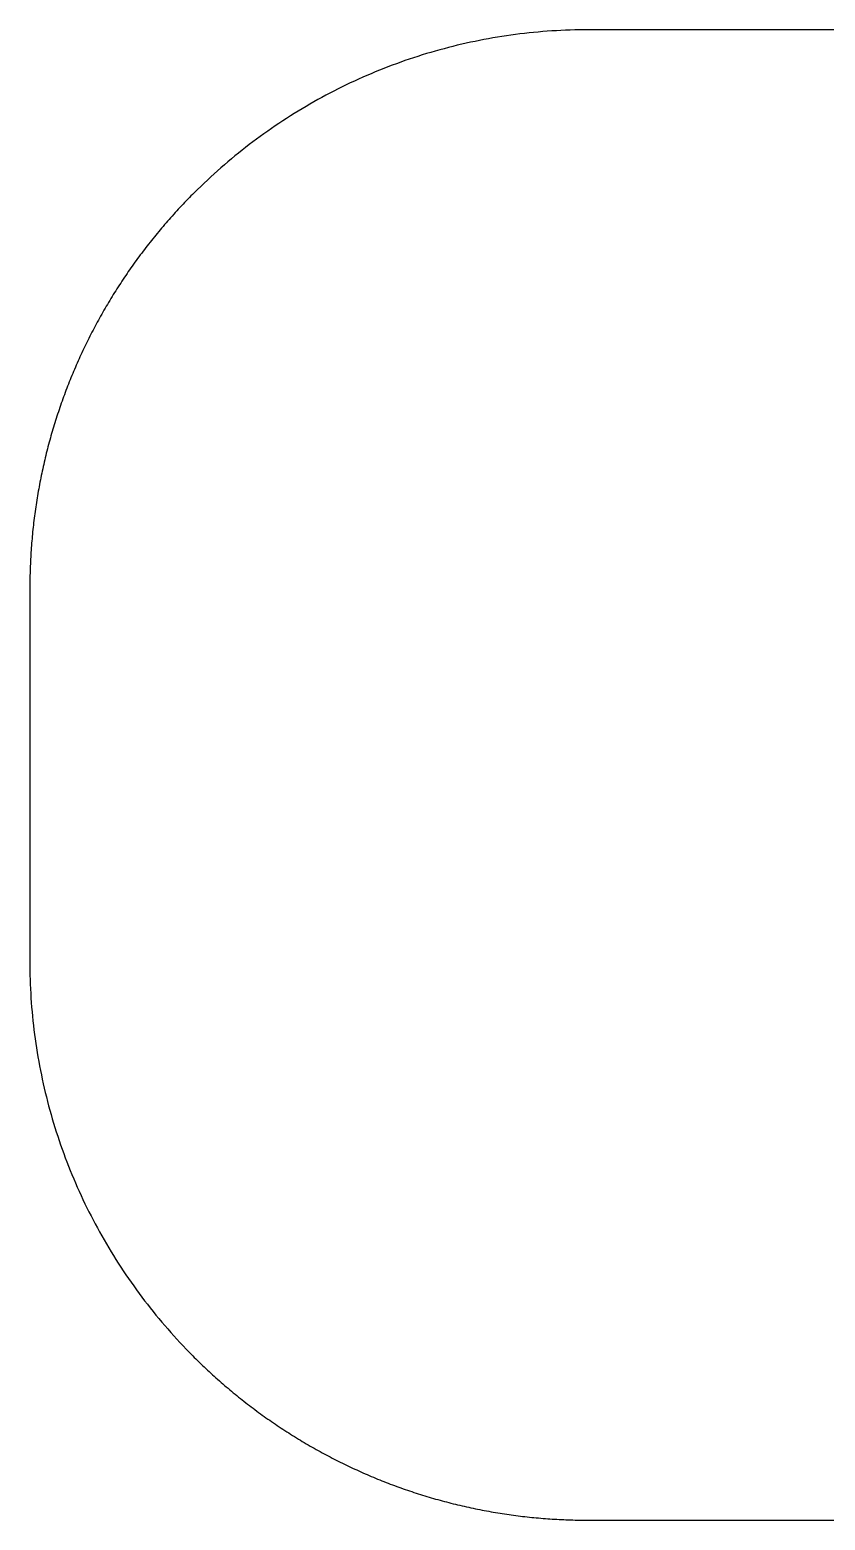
# Model space of a CAD drawing. Header units: millimetres. Extents: x -11 to 340, y -118 to 18.
# Drawn here: x -7.431 to -5.722, y -13.512 to -10.312 of the extents above; entities that cross this region are included whole.
import ezdxf

# ---------------------------------------------------------------- set-up
doc = ezdxf.new("R2010")
doc.units = ezdxf.units.MM
doc.header["$MEASUREMENT"] = 0
doc.layers.add('BLACK', color=7, linetype='CONTINUOUS')

msp = doc.modelspace()

# ---------------------------------------------------------------- linework, layer by layer
at = {"layer": 'BLACK', "linetype": 'Continuous'}
for p, q in [((-6.464893, -10.335343), (-6.474466, -10.337278)), ((-6.455301, -10.333486), (-6.464893, -10.335343)), ((-6.445693, -10.331708), (-6.455301, -10.333486)), ((-6.436067, -10.330007), (-6.445693, -10.331708)), ((-6.426425, -10.328385), (-6.436067, -10.330007)), ((-6.416766, -10.32684), (-6.426425, -10.328385)), ((-6.407092, -10.325375), (-6.416766, -10.32684)), ((-6.397402, -10.323988), (-6.407092, -10.325375)), ((-6.387698, -10.322679), (-6.397402, -10.323988)), ((-6.377979, -10.321449), (-6.387698, -10.322679)), ((-6.368246, -10.320298), (-6.377979, -10.321449)), ((-6.358498, -10.319226), (-6.368246, -10.320298)), ((-6.348738, -10.318233), (-6.358498, -10.319226)), ((-6.338964, -10.317319), (-6.348738, -10.318233)), ((-6.329178, -10.316484), (-6.338964, -10.317319)), ((-6.319379, -10.315728), (-6.329178, -10.316484)), ((-6.309568, -10.315051), (-6.319379, -10.315728)), ((-6.299745, -10.314454), (-6.309568, -10.315051)), ((-6.289911, -10.313936), (-6.299745, -10.314454)), ((-6.280066, -10.313497), (-6.289911, -10.313936)), ((-6.270211, -10.313139), (-6.280066, -10.313497)), ((-6.260344, -10.312859), (-6.270211, -10.313139)), ((-6.250468, -10.31266), (-6.260344, -10.312859)), ((-6.240582, -10.31254), (-6.250468, -10.31266)), ((-6.230687, -10.3125), (-6.240582, -10.31254)), ((-5.214058, -10.3125), (-6.230687, -10.3125)), ((-6.587801, -10.366534), (-6.597103, -10.369471)), ((-6.578476, -10.363673), (-6.587801, -10.366534)), ((-6.569127, -10.360888), (-6.578476, -10.363673)), ((-6.559756, -10.35818), (-6.569127, -10.360888)), ((-6.550362, -10.355549), (-6.559756, -10.35818)), ((-6.540947, -10.352995), (-6.550362, -10.355549)), ((-6.53151, -10.350517), (-6.540947, -10.352995)), ((-6.522052, -10.348117), (-6.53151, -10.350517)), ((-6.512574, -10.345794), (-6.522052, -10.348117)), ((-6.503076, -10.343549), (-6.512574, -10.345794)), ((-6.493558, -10.341381), (-6.503076, -10.343549)), ((-6.484022, -10.339291), (-6.493558, -10.341381)), ((-6.474466, -10.337278), (-6.484022, -10.339291)), ((-6.679668, -10.399316), (-6.688705, -10.403007)), ((-6.670602, -10.395699), (-6.679668, -10.399316)), ((-6.661508, -10.392157), (-6.670602, -10.395699)), ((-6.652387, -10.38869), (-6.661508, -10.392157)), ((-6.643238, -10.385298), (-6.652387, -10.38869)), ((-6.634062, -10.381981), (-6.643238, -10.385298)), ((-6.62486, -10.37874), (-6.634062, -10.381981)), ((-6.615633, -10.375574), (-6.62486, -10.37874)), ((-6.60638, -10.372485), (-6.615633, -10.375574)), ((-6.597103, -10.369471), (-6.60638, -10.372485)), ((-6.75111, -10.430917), (-6.759897, -10.435197)), ((-6.74229, -10.426709), (-6.75111, -10.430917)), ((-6.733437, -10.422575), (-6.74229, -10.426709)), ((-6.724553, -10.418514), (-6.733437, -10.422575)), ((-6.715637, -10.414527), (-6.724553, -10.418514)), ((-6.706689, -10.410613), (-6.715637, -10.414527)), ((-6.697712, -10.406773), (-6.706689, -10.410613)), ((-6.688705, -10.403007), (-6.697712, -10.406773)), ((-6.811889, -10.46239), (-6.820428, -10.467172)), ((-6.803314, -10.457679), (-6.811889, -10.46239)), ((-6.794701, -10.453039), (-6.803314, -10.457679)), ((-6.786053, -10.448471), (-6.794701, -10.453039)), ((-6.777369, -10.443974), (-6.786053, -10.448471)), ((-6.76865, -10.439549), (-6.777369, -10.443974)), ((-6.759897, -10.435197), (-6.76865, -10.439549)), ((-6.862545, -10.492132), (-6.870849, -10.497332)), ((-6.854201, -10.487001), (-6.862545, -10.492132)), ((-6.845816, -10.481939), (-6.854201, -10.487001)), ((-6.837392, -10.476947), (-6.845816, -10.481939)), ((-6.828929, -10.472024), (-6.837392, -10.476947)), ((-6.820428, -10.467172), (-6.828929, -10.472024)), ((-6.91174, -10.524354), (-6.919788, -10.529961)), ((-6.903647, -10.518815), (-6.91174, -10.524354)), ((-6.895512, -10.513343), (-6.903647, -10.518815)), ((-6.887333, -10.507938), (-6.895512, -10.513343)), ((-6.879112, -10.502601), (-6.887333, -10.507938)), ((-6.870849, -10.497332), (-6.879112, -10.502601)), ((-6.959347, -10.558979), (-6.967119, -10.564977)), ((-6.951528, -10.553045), (-6.959347, -10.558979)), ((-6.943662, -10.547175), (-6.951528, -10.553045)), ((-6.93575, -10.541371), (-6.943662, -10.547175)), ((-6.927791, -10.535633), (-6.93575, -10.541371)), ((-6.919788, -10.529961), (-6.927791, -10.535633)), ((-6.997718, -10.589604), (-7.005244, -10.595918)), ((-6.990143, -10.583353), (-6.997718, -10.589604)), ((-6.982517, -10.577164), (-6.990143, -10.583353)), ((-6.974842, -10.571039), (-6.982517, -10.577164)), ((-6.967119, -10.564977), (-6.974842, -10.571039)), ((-7.03483, -10.621783), (-7.042095, -10.6284)), ((-7.027512, -10.615226), (-7.03483, -10.621783)), ((-7.020141, -10.608729), (-7.027512, -10.615226)), ((-7.012718, -10.602292), (-7.020141, -10.608729)), ((-7.005244, -10.595918), (-7.012718, -10.602292)), ((-7.070612, -10.655455), (-7.077603, -10.662363)), ((-7.063565, -10.648604), (-7.070612, -10.655455)), ((-7.056463, -10.641811), (-7.063565, -10.648604)), ((-7.049306, -10.635076), (-7.056463, -10.641811)), ((-7.042095, -10.6284), (-7.049306, -10.635076)), ((-7.101625, -10.686986), (-7.104999, -10.690559)), ((-7.098236, -10.683427), (-7.101625, -10.686986)), ((-7.094833, -10.679881), (-7.098236, -10.683427)), ((-7.091416, -10.67635), (-7.094833, -10.679881)), ((-7.087984, -10.672832), (-7.091416, -10.67635)), ((-7.084538, -10.669328), (-7.087984, -10.672832)), ((-7.081078, -10.665839), (-7.084538, -10.669328)), ((-7.077603, -10.662363), (-7.081078, -10.665839)), ((-7.13146, -10.719629), (-7.1347, -10.723322)), ((-7.128204, -10.715948), (-7.13146, -10.719629)), ((-7.124934, -10.712281), (-7.128204, -10.715948)), ((-7.121648, -10.708627), (-7.124934, -10.712281)), ((-7.118348, -10.704987), (-7.121648, -10.708627)), ((-7.115033, -10.70136), (-7.118348, -10.704987)), ((-7.111703, -10.697746), (-7.115033, -10.70136)), ((-7.108358, -10.694146), (-7.111703, -10.697746)), ((-7.104999, -10.690559), (-7.108358, -10.694146)), ((-7.156954, -10.749539), (-7.160071, -10.753335)), ((-7.153821, -10.745755), (-7.156954, -10.749539)), ((-7.150673, -10.741985), (-7.153821, -10.745755)), ((-7.147509, -10.738226), (-7.150673, -10.741985)), ((-7.14433, -10.734481), (-7.147509, -10.738226)), ((-7.141135, -10.730749), (-7.14433, -10.734481)), ((-7.137925, -10.727029), (-7.141135, -10.730749)), ((-7.1347, -10.723322), (-7.137925, -10.727029)), ((-7.181452, -10.780253), (-7.184443, -10.784146)), ((-7.178445, -10.77637), (-7.181452, -10.780253)), ((-7.175423, -10.772501), (-7.178445, -10.77637)), ((-7.172384, -10.768643), (-7.175423, -10.772501)), ((-7.16933, -10.764797), (-7.172384, -10.768643)), ((-7.166259, -10.760964), (-7.16933, -10.764797)), ((-7.163173, -10.757143), (-7.166259, -10.760964)), ((-7.160071, -10.753335), (-7.163173, -10.757143)), ((-7.207787, -10.815721), (-7.210631, -10.81972)), ((-7.204926, -10.811734), (-7.207787, -10.815721)), ((-7.202049, -10.807758), (-7.204926, -10.811734)), ((-7.199155, -10.803794), (-7.202049, -10.807758)), ((-7.196245, -10.799841), (-7.199155, -10.803794)), ((-7.193319, -10.7959), (-7.196245, -10.799841)), ((-7.190376, -10.79197), (-7.193319, -10.7959)), ((-7.187418, -10.788053), (-7.190376, -10.79197)), ((-7.184443, -10.784146), (-7.187418, -10.788053)), ((-7.227348, -10.843947), (-7.230076, -10.848023)), ((-7.224604, -10.839881), (-7.227348, -10.843947)), ((-7.221843, -10.835827), (-7.224604, -10.839881)), ((-7.219065, -10.831783), (-7.221843, -10.835827)), ((-7.21627, -10.827752), (-7.219065, -10.831783)), ((-7.213459, -10.82373), (-7.21627, -10.827752)), ((-7.210631, -10.81972), (-7.213459, -10.82373)), ((-7.248694, -10.876854), (-7.251285, -10.881013)), ((-7.246085, -10.872703), (-7.248694, -10.876854)), ((-7.24346, -10.868564), (-7.246085, -10.872703)), ((-7.240817, -10.864434), (-7.24346, -10.868564)), ((-7.238157, -10.860316), (-7.240817, -10.864434)), ((-7.23548, -10.856207), (-7.238157, -10.860316)), ((-7.232787, -10.85211), (-7.23548, -10.856207)), ((-7.230076, -10.848023), (-7.232787, -10.85211)), ((-7.26894, -10.910417), (-7.271392, -10.914656)), ((-7.26647, -10.906186), (-7.26894, -10.910417)), ((-7.263983, -10.901967), (-7.26647, -10.906186)), ((-7.261478, -10.897755), (-7.263983, -10.901967)), ((-7.258956, -10.893555), (-7.261478, -10.897755)), ((-7.256416, -10.889364), (-7.258956, -10.893555)), ((-7.25386, -10.885184), (-7.256416, -10.889364)), ((-7.251285, -10.881013), (-7.25386, -10.885184)), ((-7.285737, -10.940294), (-7.288066, -10.9446)), ((-7.28339, -10.935998), (-7.285737, -10.940294)), ((-7.281026, -10.93171), (-7.28339, -10.935998)), ((-7.278644, -10.927433), (-7.281026, -10.93171)), ((-7.276244, -10.923164), (-7.278644, -10.927433)), ((-7.273828, -10.918906), (-7.276244, -10.923164)), ((-7.271392, -10.914656), (-7.273828, -10.918906)), ((-7.303864, -10.974988), (-7.30605, -10.979366)), ((-7.301662, -10.970622), (-7.303864, -10.974988)), ((-7.29944, -10.966262), (-7.301662, -10.970622)), ((-7.297201, -10.961912), (-7.29944, -10.966262)), ((-7.294944, -10.95757), (-7.297201, -10.961912)), ((-7.292669, -10.953238), (-7.294944, -10.95757)), ((-7.290376, -10.948914), (-7.292669, -10.953238)), ((-7.288066, -10.9446), (-7.290376, -10.948914)), ((-7.318779, -11.005801), (-7.320836, -11.010234)), ((-7.316702, -11.001373), (-7.318779, -11.005801)), ((-7.314609, -10.996956), (-7.316702, -11.001373)), ((-7.312496, -10.992545), (-7.314609, -10.996956)), ((-7.310366, -10.988144), (-7.312496, -10.992545)), ((-7.308216, -10.98375), (-7.310366, -10.988144)), ((-7.30605, -10.979366), (-7.308216, -10.98375)), ((-7.332795, -11.037009), (-7.334724, -11.041499)), ((-7.330849, -11.032528), (-7.332795, -11.037009)), ((-7.328883, -11.028053), (-7.330849, -11.032528)), ((-7.326899, -11.023587), (-7.328883, -11.028053)), ((-7.324896, -11.019128), (-7.326899, -11.023587)), ((-7.322875, -11.014678), (-7.324896, -11.019128)), ((-7.320836, -11.010234), (-7.322875, -11.014678)), ((-7.345906, -11.068593), (-7.347704, -11.073133)), ((-7.344089, -11.064058), (-7.345906, -11.068593)), ((-7.342253, -11.059532), (-7.344089, -11.064058)), ((-7.340399, -11.055012), (-7.342253, -11.059532)), ((-7.338526, -11.050501), (-7.340399, -11.055012)), ((-7.336634, -11.045995), (-7.338526, -11.050501)), ((-7.334724, -11.041499), (-7.336634, -11.045995)), ((-7.358101, -11.100526), (-7.359768, -11.105117)), ((-7.356415, -11.095945), (-7.358101, -11.100526)), ((-7.35471, -11.091368), (-7.356415, -11.095945)), ((-7.352987, -11.0868), (-7.35471, -11.091368)), ((-7.351245, -11.082236), (-7.352987, -11.0868)), ((-7.349484, -11.077682), (-7.351245, -11.082236)), ((-7.347704, -11.073133), (-7.349484, -11.077682)), ((-7.369371, -11.13279), (-7.370905, -11.137424)), ((-7.367818, -11.128161), (-7.369371, -11.13279)), ((-7.366246, -11.12354), (-7.367818, -11.128161)), ((-7.364654, -11.118924), (-7.366246, -11.12354)), ((-7.363045, -11.114315), (-7.364654, -11.118924)), ((-7.361415, -11.109712), (-7.363045, -11.114315)), ((-7.359768, -11.105117), (-7.361415, -11.109712)), ((-7.37971, -11.165359), (-7.381111, -11.170037)), ((-7.378291, -11.16069), (-7.37971, -11.165359)), ((-7.376851, -11.156024), (-7.378291, -11.16069)), ((-7.375394, -11.151366), (-7.376851, -11.156024)), ((-7.373916, -11.146712), (-7.375394, -11.151366)), ((-7.372421, -11.142066), (-7.373916, -11.146712)), ((-7.370905, -11.137424), (-7.372421, -11.142066)), ((-7.389111, -11.198216), (-7.390376, -11.20293)), ((-7.387825, -11.193504), (-7.389111, -11.198216)), ((-7.386521, -11.188801), (-7.387825, -11.193504)), ((-7.385197, -11.1841), (-7.386521, -11.188801)), ((-7.383854, -11.179407), (-7.385197, -11.1841)), ((-7.382492, -11.174718), (-7.383854, -11.179407)), ((-7.381111, -11.170037), (-7.382492, -11.174718)), ((-7.397566, -11.231335), (-7.398697, -11.236088)), ((-7.396417, -11.226589), (-7.397566, -11.231335)), ((-7.395247, -11.221846), (-7.396417, -11.226589)), ((-7.394059, -11.217111), (-7.395247, -11.221846)), ((-7.39285, -11.212378), (-7.394059, -11.217111)), ((-7.391623, -11.207653), (-7.39285, -11.212378)), ((-7.390376, -11.20293), (-7.391623, -11.207653)), ((-7.404058, -11.25992), (-7.405073, -11.264702)), ((-7.403025, -11.255145), (-7.404058, -11.25992)), ((-7.401972, -11.250373), (-7.403025, -11.255145)), ((-7.4009, -11.245607), (-7.401972, -11.250373)), ((-7.399808, -11.240844), (-7.4009, -11.245607)), ((-7.398697, -11.236088), (-7.399808, -11.240844)), ((-7.410747, -11.293482), (-7.411624, -11.298293)), ((-7.40985, -11.288673), (-7.410747, -11.293482)), ((-7.408933, -11.283871), (-7.40985, -11.288673)), ((-7.407997, -11.279071), (-7.408933, -11.283871)), ((-7.407042, -11.274278), (-7.407997, -11.279071)), ((-7.406067, -11.269486), (-7.407042, -11.274278)), ((-7.405073, -11.264702), (-7.406067, -11.269486)), ((-7.416476, -11.327253), (-7.417216, -11.332095)), ((-7.415716, -11.322417), (-7.416476, -11.327253)), ((-7.414937, -11.317583), (-7.415716, -11.322417)), ((-7.414138, -11.312756), (-7.414937, -11.317583)), ((-7.413319, -11.30793), (-7.414138, -11.312756)), ((-7.412482, -11.303111), (-7.413319, -11.30793)), ((-7.411624, -11.298293), (-7.412482, -11.303111)), ((-7.42062, -11.356354), (-7.421242, -11.361219)), ((-7.419979, -11.351496), (-7.42062, -11.356354)), ((-7.419318, -11.346639), (-7.419979, -11.351496)), ((-7.418637, -11.341788), (-7.419318, -11.346639)), ((-7.417936, -11.336938), (-7.418637, -11.341788)), ((-7.417216, -11.332095), (-7.417936, -11.336938)), ((-7.424559, -11.390472), (-7.425042, -11.395358)), ((-7.424055, -11.385587), (-7.424559, -11.390472)), ((-7.423532, -11.380707), (-7.424055, -11.385587)), ((-7.422989, -11.375829), (-7.423532, -11.380707)), ((-7.422427, -11.370956), (-7.422989, -11.375829)), ((-7.421844, -11.366084), (-7.422427, -11.370956)), ((-7.421242, -11.361219), (-7.421844, -11.366084)), ((-7.427163, -11.419845), (-7.427528, -11.42475)), ((-7.426778, -11.414941), (-7.427163, -11.419845)), ((-7.426374, -11.410042), (-7.426778, -11.414941)), ((-7.42595, -11.405143), (-7.426374, -11.410042)), ((-7.425506, -11.40025), (-7.42595, -11.405143)), ((-7.425042, -11.395358), (-7.425506, -11.40025)), ((-7.429298, -11.454251), (-7.429524, -11.459178)), ((-7.429053, -11.449328), (-7.429298, -11.454251)), ((-7.428787, -11.444406), (-7.429053, -11.449328)), ((-7.428502, -11.439489), (-7.428787, -11.444406)), ((-7.428197, -11.434572), (-7.428502, -11.439489)), ((-7.427872, -11.429661), (-7.428197, -11.434572)), ((-7.427528, -11.42475), (-7.427872, -11.429661)), ((-7.430352, -11.48385), (-7.430457, -11.488793)), ((-7.430226, -11.478911), (-7.430352, -11.48385)), ((-7.43008, -11.473973), (-7.430226, -11.478911)), ((-7.429915, -11.46904), (-7.43008, -11.473973)), ((-7.429729, -11.464106), (-7.429915, -11.46904)), ((-7.429524, -11.459178), (-7.429729, -11.464106)), ((-7.430681, -11.508586), (-7.430687, -11.5125)), ((-7.430687, -11.5125), (-7.430687, -12.3125)), ((-7.430655, -11.503633), (-7.430681, -11.508586)), ((-7.430609, -11.498685), (-7.430655, -11.503633)), ((-7.430543, -11.493737), (-7.430609, -11.498685)), ((-7.430457, -11.488793), (-7.430543, -11.493737)), ((-7.430687, -12.3125), (-7.430647, -12.322395)), ((-7.430647, -12.322395), (-7.430527, -12.332281)), ((-7.430527, -12.332281), (-7.430328, -12.342157)), ((-7.430328, -12.342157), (-7.430048, -12.352024)), ((-7.430048, -12.352024), (-7.42969, -12.361879)), ((-7.42969, -12.361879), (-7.429251, -12.371724)), ((-7.429251, -12.371724), (-7.428733, -12.381558)), ((-7.428733, -12.381558), (-7.428136, -12.391381)), ((-7.428136, -12.391381), (-7.427459, -12.401192)), ((-7.427459, -12.401192), (-7.426703, -12.410991)), ((-7.426703, -12.410991), (-7.425868, -12.420777)), ((-7.425868, -12.420777), (-7.424954, -12.430551)), ((-7.424954, -12.430551), (-7.423961, -12.440311)), ((-7.423961, -12.440311), (-7.422889, -12.450059)), ((-7.422889, -12.450059), (-7.421738, -12.459792)), ((-7.421738, -12.459792), (-7.420508, -12.469511)), ((-7.420508, -12.469511), (-7.419199, -12.479216)), ((-7.419199, -12.479216), (-7.417812, -12.488905)), ((-7.417812, -12.488905), (-7.416347, -12.498579)), ((-7.416347, -12.498579), (-7.414802, -12.508238)), ((-7.414802, -12.508238), (-7.41318, -12.51788)), ((-7.41318, -12.51788), (-7.411479, -12.527506)), ((-7.411479, -12.527506), (-7.409701, -12.537114)), ((-7.409701, -12.537114), (-7.407844, -12.546706)), ((-7.407844, -12.546706), (-7.405909, -12.556279)), ((-7.405909, -12.556279), (-7.403897, -12.565835)), ((-7.403897, -12.565835), (-7.401806, -12.575371)), ((-7.401806, -12.575371), (-7.399638, -12.584889)), ((-7.399638, -12.584889), (-7.397393, -12.594387)), ((-7.397393, -12.594387), (-7.39507, -12.603865)), ((-7.39507, -12.603865), (-7.39267, -12.613323)), ((-7.39267, -12.613323), (-7.390192, -12.62276)), ((-7.390192, -12.62276), (-7.387638, -12.632175)), ((-7.387638, -12.632175), (-7.385007, -12.641569)), ((-7.385007, -12.641569), (-7.382299, -12.65094)), ((-7.382299, -12.65094), (-7.379514, -12.660289)), ((-7.379514, -12.660289), (-7.376653, -12.669614)), ((-7.376653, -12.669614), (-7.373716, -12.678916)), ((-7.373716, -12.678916), (-7.370702, -12.688193)), ((-7.370702, -12.688193), (-7.367613, -12.697446)), ((-7.367613, -12.697446), (-7.364447, -12.706673)), ((-7.364447, -12.706673), (-7.361206, -12.715875)), ((-7.361206, -12.715875), (-7.357889, -12.725051)), ((-7.357889, -12.725051), (-7.354497, -12.7342)), ((-7.354497, -12.7342), (-7.35103, -12.743321)), ((-7.35103, -12.743321), (-7.347488, -12.752415)), ((-7.347488, -12.752415), (-7.343871, -12.761481)), ((-7.343871, -12.761481), (-7.34018, -12.770518)), ((-7.34018, -12.770518), (-7.336414, -12.779525)), ((-7.336414, -12.779525), (-7.332574, -12.788503)), ((-7.332574, -12.788503), (-7.328661, -12.79745)), ((-7.328661, -12.79745), (-7.324673, -12.806366)), ((-7.324673, -12.806366), (-7.320612, -12.81525)), ((-7.320612, -12.81525), (-7.316478, -12.824103)), ((-7.316478, -12.824103), (-7.31227, -12.832923)), ((-7.31227, -12.832923), (-7.30799, -12.84171)), ((-7.30799, -12.84171), (-7.303638, -12.850463)), ((-7.303638, -12.850463), (-7.299213, -12.859182)), ((-7.299213, -12.859182), (-7.294716, -12.867866)), ((-7.294716, -12.867866), (-7.290148, -12.876514)), ((-7.290148, -12.876514), (-7.285508, -12.885127)), ((-7.285508, -12.885127), (-7.280797, -12.893702)), ((-7.280797, -12.893702), (-7.276015, -12.902241)), ((-7.276015, -12.902241), (-7.271163, -12.910742)), ((-7.271163, -12.910742), (-7.266241, -12.919205)), ((-7.266241, -12.919205), (-7.261248, -12.927629)), ((-7.261248, -12.927629), (-7.256186, -12.936014)), ((-7.256186, -12.936014), (-7.251055, -12.944358)), ((-7.251055, -12.944358), (-7.245855, -12.952662)), ((-7.245855, -12.952662), (-7.240586, -12.960925)), ((-7.240586, -12.960925), (-7.235249, -12.969146)), ((-7.235249, -12.969146), (-7.229844, -12.977325)), ((-7.229844, -12.977325), (-7.224372, -12.98546)), ((-7.224372, -12.98546), (-7.218833, -12.993553)), ((-7.218833, -12.993553), (-7.213226, -13.001601)), ((-7.213226, -13.001601), (-7.207554, -13.009604)), ((-7.207554, -13.009604), (-7.201816, -13.017563)), ((-7.201816, -13.017563), (-7.196012, -13.025475)), ((-7.196012, -13.025475), (-7.190142, -13.033341)), ((-7.190142, -13.033341), (-7.184209, -13.04116)), ((-7.184209, -13.04116), (-7.17821, -13.048932)), ((-7.17821, -13.048932), (-7.172148, -13.056655)), ((-7.172148, -13.056655), (-7.166023, -13.06433)), ((-7.166023, -13.06433), (-7.159834, -13.071956)), ((-7.159834, -13.071956), (-7.153583, -13.079531)), ((-7.153583, -13.079531), (-7.14727, -13.087057)), ((-7.14727, -13.087057), (-7.140895, -13.094531)), ((-7.140895, -13.094531), (-7.134458, -13.101954)), ((-7.134458, -13.101954), (-7.127962, -13.109324)), ((-7.127962, -13.109324), (-7.121404, -13.116643)), ((-7.121404, -13.116643), (-7.114788, -13.123908)), ((-7.114788, -13.123908), (-7.108111, -13.131119)), ((-7.108111, -13.131119), (-7.101376, -13.138276)), ((-7.101376, -13.138276), (-7.094583, -13.145378)), ((-7.094583, -13.145378), (-7.087732, -13.152425)), ((-7.087732, -13.152425), (-7.080824, -13.159416)), ((-7.080824, -13.159416), (-7.077348, -13.162891)), ((-7.077348, -13.162891), (-7.073859, -13.166351)), ((-7.073859, -13.166351), (-7.070355, -13.169797)), ((-7.070355, -13.169797), (-7.066837, -13.173229)), ((-7.066837, -13.173229), (-7.063306, -13.176646)), ((-7.063306, -13.176646), (-7.05976, -13.180049)), ((-7.05976, -13.180049), (-7.056201, -13.183438)), ((-7.056201, -13.183438), (-7.052628, -13.186812)), ((-7.052628, -13.186812), (-7.049042, -13.190171)), ((-7.049042, -13.190171), (-7.045441, -13.193516)), ((-7.045441, -13.193516), (-7.041828, -13.196846)), ((-7.041828, -13.196846), (-7.0382, -13.200161)), ((-7.0382, -13.200161), (-7.03456, -13.203461)), ((-7.03456, -13.203461), (-7.030906, -13.206747)), ((-7.030906, -13.206747), (-7.027239, -13.210017)), ((-7.027239, -13.210017), (-7.023558, -13.213273)), ((-7.023558, -13.213273), (-7.019865, -13.216513)), ((-7.019865, -13.216513), (-7.016158, -13.219738)), ((-7.016158, -13.219738), (-7.012439, -13.222948)), ((-7.012439, -13.222948), (-7.008706, -13.226142)), ((-7.008706, -13.226142), (-7.004961, -13.229322)), ((-7.004961, -13.229322), (-7.001203, -13.232486)), ((-7.001203, -13.232486), (-6.997432, -13.235634)), ((-6.997432, -13.235634), (-6.993648, -13.238767)), ((-6.993648, -13.238767), (-6.989853, -13.241884)), ((-6.989853, -13.241884), (-6.986044, -13.244986)), ((-6.986044, -13.244986), (-6.982223, -13.248072)), ((-6.982223, -13.248072), (-6.97839, -13.251143)), ((-6.97839, -13.251143), (-6.974544, -13.254197)), ((-6.974544, -13.254197), (-6.970686, -13.257236)), ((-6.970686, -13.257236), (-6.966817, -13.260258)), ((-6.966817, -13.260258), (-6.962934, -13.263265)), ((-6.962934, -13.263265), (-6.959041, -13.266256)), ((-6.959041, -13.266256), (-6.955135, -13.269231)), ((-6.955135, -13.269231), (-6.951217, -13.272189)), ((-6.951217, -13.272189), (-6.947287, -13.275132)), ((-6.947287, -13.275132), (-6.943346, -13.278058)), ((-6.943346, -13.278058), (-6.939393, -13.280968)), ((-6.939393, -13.280968), (-6.935429, -13.283862)), ((-6.935429, -13.283862), (-6.931453, -13.286739)), ((-6.931453, -13.286739), (-6.927466, -13.2896)), ((-6.927466, -13.2896), (-6.923467, -13.292444)), ((-6.923467, -13.292444), (-6.919457, -13.295272)), ((-6.919457, -13.295272), (-6.915435, -13.298083)), ((-6.915435, -13.298083), (-6.911404, -13.300878)), ((-6.911404, -13.300878), (-6.90736, -13.303656)), ((-6.90736, -13.303656), (-6.903306, -13.306417)), ((-6.903306, -13.306417), (-6.89924, -13.309161)), ((-6.89924, -13.309161), (-6.895164, -13.311889)), ((-6.895164, -13.311889), (-6.891077, -13.3146)), ((-6.891077, -13.3146), (-6.88698, -13.317293)), ((-6.88698, -13.317293), (-6.882871, -13.31997)), ((-6.882871, -13.31997), (-6.878753, -13.32263)), ((-6.878753, -13.32263), (-6.874623, -13.325273)), ((-6.874623, -13.325273), (-6.870484, -13.327898)), ((-6.870484, -13.327898), (-6.866333, -13.330507)), ((-6.866333, -13.330507), (-6.862174, -13.333098)), ((-6.862174, -13.333098), (-6.858003, -13.335673)), ((-6.858003, -13.335673), (-6.853823, -13.338229)), ((-6.853823, -13.338229), (-6.849632, -13.340769)), ((-6.849632, -13.340769), (-6.845432, -13.343291)), ((-6.845432, -13.343291), (-6.84122, -13.345796)), ((-6.84122, -13.345796), (-6.837001, -13.348283)), ((-6.837001, -13.348283), (-6.83277, -13.350753)), ((-6.83277, -13.350753), (-6.828531, -13.353205)), ((-6.828531, -13.353205), (-6.824281, -13.355641)), ((-6.824281, -13.355641), (-6.820023, -13.358057)), ((-6.820023, -13.358057), (-6.815754, -13.360457)), ((-6.815754, -13.360457), (-6.811477, -13.362839)), ((-6.811477, -13.362839), (-6.807189, -13.365203)), ((-6.807189, -13.365203), (-6.802893, -13.367549)), ((-6.802893, -13.367549), (-6.798587, -13.369879)), ((-6.798587, -13.369879), (-6.794273, -13.372189)), ((-6.794273, -13.372189), (-6.789949, -13.374482)), ((-6.789949, -13.374482), (-6.785617, -13.376757)), ((-6.785617, -13.376757), (-6.781275, -13.379014)), ((-6.781275, -13.379014), (-6.776925, -13.381253)), ((-6.776925, -13.381253), (-6.772565, -13.383475)), ((-6.772565, -13.383475), (-6.768199, -13.385677)), ((-6.768199, -13.385677), (-6.763821, -13.387863)), ((-6.763821, -13.387863), (-6.759437, -13.390029)), ((-6.759437, -13.390029), (-6.755043, -13.392178)), ((-6.755043, -13.392178), (-6.750642, -13.394309)), ((-6.750642, -13.394309), (-6.746231, -13.396421)), ((-6.746231, -13.396421), (-6.741814, -13.398515)), ((-6.741814, -13.398515), (-6.737386, -13.400592)), ((-6.737386, -13.400592), (-6.732953, -13.402649)), ((-6.732953, -13.402649), (-6.728509, -13.404688)), ((-6.728509, -13.404688), (-6.724059, -13.406709)), ((-6.724059, -13.406709), (-6.7196, -13.408712)), ((-6.7196, -13.408712), (-6.715134, -13.410695)), ((-6.715134, -13.410695), (-6.710659, -13.412662)), ((-6.710659, -13.412662), (-6.706178, -13.414608)), ((-6.706178, -13.414608), (-6.701688, -13.416537)), ((-6.701688, -13.416537), (-6.697192, -13.418447)), ((-6.697192, -13.418447), (-6.692686, -13.420339)), ((-6.692686, -13.420339), (-6.688175, -13.422212)), ((-6.688175, -13.422212), (-6.683655, -13.424066)), ((-6.683655, -13.424066), (-6.679129, -13.425902)), ((-6.679129, -13.425902), (-6.674594, -13.427719)), ((-6.674594, -13.427719), (-6.670054, -13.429517)), ((-6.670054, -13.429517), (-6.665505, -13.431297)), ((-6.665505, -13.431297), (-6.660951, -13.433058)), ((-6.660951, -13.433058), (-6.656387, -13.4348)), ((-6.656387, -13.4348), (-6.651819, -13.436523)), ((-6.651819, -13.436523), (-6.647242, -13.438228)), ((-6.647242, -13.438228), (-6.642661, -13.439913)), ((-6.642661, -13.439913), (-6.63807, -13.441581)), ((-6.63807, -13.441581), (-6.633475, -13.443228)), ((-6.633475, -13.443228), (-6.628872, -13.444858)), ((-6.628872, -13.444858), (-6.624263, -13.446467)), ((-6.624263, -13.446467), (-6.619647, -13.448059)), ((-6.619647, -13.448059), (-6.615026, -13.449631)), ((-6.615026, -13.449631), (-6.610397, -13.451184)), ((-6.610397, -13.451184), (-6.605763, -13.452718)), ((-6.605763, -13.452718), (-6.601121, -13.454234)), ((-6.601121, -13.454234), (-6.596475, -13.455729)), ((-6.596475, -13.455729), (-6.591821, -13.457207)), ((-6.591821, -13.457207), (-6.587163, -13.458664)), ((-6.587163, -13.458664), (-6.582497, -13.460104)), ((-6.582497, -13.460104), (-6.577828, -13.461523)), ((-6.577828, -13.461523), (-6.57315, -13.462924)), ((-6.57315, -13.462924), (-6.568469, -13.464305)), ((-6.568469, -13.464305), (-6.563779, -13.465667)), ((-6.563779, -13.465667), (-6.559087, -13.46701)), ((-6.559087, -13.46701), (-6.554386, -13.468334)), ((-6.554386, -13.468334), (-6.549683, -13.469638)), ((-6.549683, -13.469638), (-6.544971, -13.470924)), ((-6.544971, -13.470924), (-6.540257, -13.472189)), ((-6.540257, -13.472189), (-6.535534, -13.473436)), ((-6.535534, -13.473436), (-6.530809, -13.474663)), ((-6.530809, -13.474663), (-6.526076, -13.475872)), ((-6.526076, -13.475872), (-6.521341, -13.47706)), ((-6.521341, -13.47706), (-6.516598, -13.47823)), ((-6.516598, -13.47823), (-6.511852, -13.479379)), ((-6.511852, -13.479379), (-6.507099, -13.48051)), ((-6.507099, -13.48051), (-6.502343, -13.481621)), ((-6.502343, -13.481621), (-6.49758, -13.482713)), ((-6.49758, -13.482713), (-6.492814, -13.483785)), ((-6.492814, -13.483785), (-6.488042, -13.484838)), ((-6.488042, -13.484838), (-6.483267, -13.485871)), ((-6.483267, -13.485871), (-6.478485, -13.486886)), ((-6.478485, -13.486886), (-6.473701, -13.48788)), ((-6.473701, -13.48788), (-6.468909, -13.488855)), ((-6.468909, -13.488855), (-6.464116, -13.48981)), ((-6.464116, -13.48981), (-6.459316, -13.490746)), ((-6.459316, -13.490746), (-6.454514, -13.491663)), ((-6.454514, -13.491663), (-6.449705, -13.49256)), ((-6.449705, -13.49256), (-6.444894, -13.493437)), ((-6.444894, -13.493437), (-6.440076, -13.494295)), ((-6.440076, -13.494295), (-6.435257, -13.495132)), ((-6.435257, -13.495132), (-6.430431, -13.495951)), ((-6.430431, -13.495951), (-6.425604, -13.49675)), ((-6.425604, -13.49675), (-6.42077, -13.497529)), ((-6.42077, -13.497529), (-6.415934, -13.498289)), ((-6.415934, -13.498289), (-6.411092, -13.499029)), ((-6.411092, -13.499029), (-6.406249, -13.499749)), ((-6.406249, -13.499749), (-6.401399, -13.50045)), ((-6.401399, -13.50045), (-6.396548, -13.501131)), ((-6.396548, -13.501131), (-6.391691, -13.501792)), ((-6.391691, -13.501792), (-6.386833, -13.502433)), ((-6.386833, -13.502433), (-6.381968, -13.503055)), ((-6.381968, -13.503055), (-6.377103, -13.503657)), ((-6.377103, -13.503657), (-6.372231, -13.50424)), ((-6.372231, -13.50424), (-6.367358, -13.504802)), ((-6.367358, -13.504802), (-6.36248, -13.505345)), ((-6.36248, -13.505345), (-6.3576, -13.505868)), ((-6.3576, -13.505868), (-6.352715, -13.506372)), ((-6.352715, -13.506372), (-6.347828, -13.506855)), ((-6.347828, -13.506855), (-6.342937, -13.507319)), ((-6.342937, -13.507319), (-6.338044, -13.507763)), ((-6.338044, -13.507763), (-6.333145, -13.508187)), ((-6.333145, -13.508187), (-6.328246, -13.508591)), ((-6.328246, -13.508591), (-6.323342, -13.508976)), ((-6.323342, -13.508976), (-6.318437, -13.509341)), ((-6.318437, -13.509341), (-6.313526, -13.509685)), ((-6.313526, -13.509685), (-6.308615, -13.51001)), ((-6.308615, -13.51001), (-6.303698, -13.510315)), ((-6.303698, -13.510315), (-6.298781, -13.5106)), ((-6.298781, -13.5106), (-6.293859, -13.510866)), ((-6.293859, -13.510866), (-6.288936, -13.511111)), ((-6.288936, -13.511111), (-6.284009, -13.511337)), ((-6.284009, -13.511337), (-6.279081, -13.511542)), ((-6.279081, -13.511542), (-6.274147, -13.511728)), ((-6.274147, -13.511728), (-6.269214, -13.511893)), ((-6.269214, -13.511893), (-6.264276, -13.512039)), ((-6.264276, -13.512039), (-6.259337, -13.512165)), ((-6.259337, -13.512165), (-6.254394, -13.51227)), ((-6.254394, -13.51227), (-6.24945, -13.512356)), ((-6.24945, -13.512356), (-6.244502, -13.512422)), ((-6.244502, -13.512422), (-6.239554, -13.512468)), ((-6.239554, -13.512468), (-6.234601, -13.512494)), ((-6.234601, -13.512494), (-6.230687, -13.5125)), ((-6.230687, -13.5125), (-5.214058, -13.5125))]:
    msp.add_line(p, q, dxfattribs=at)

doc.saveas('drawing.dxf')
